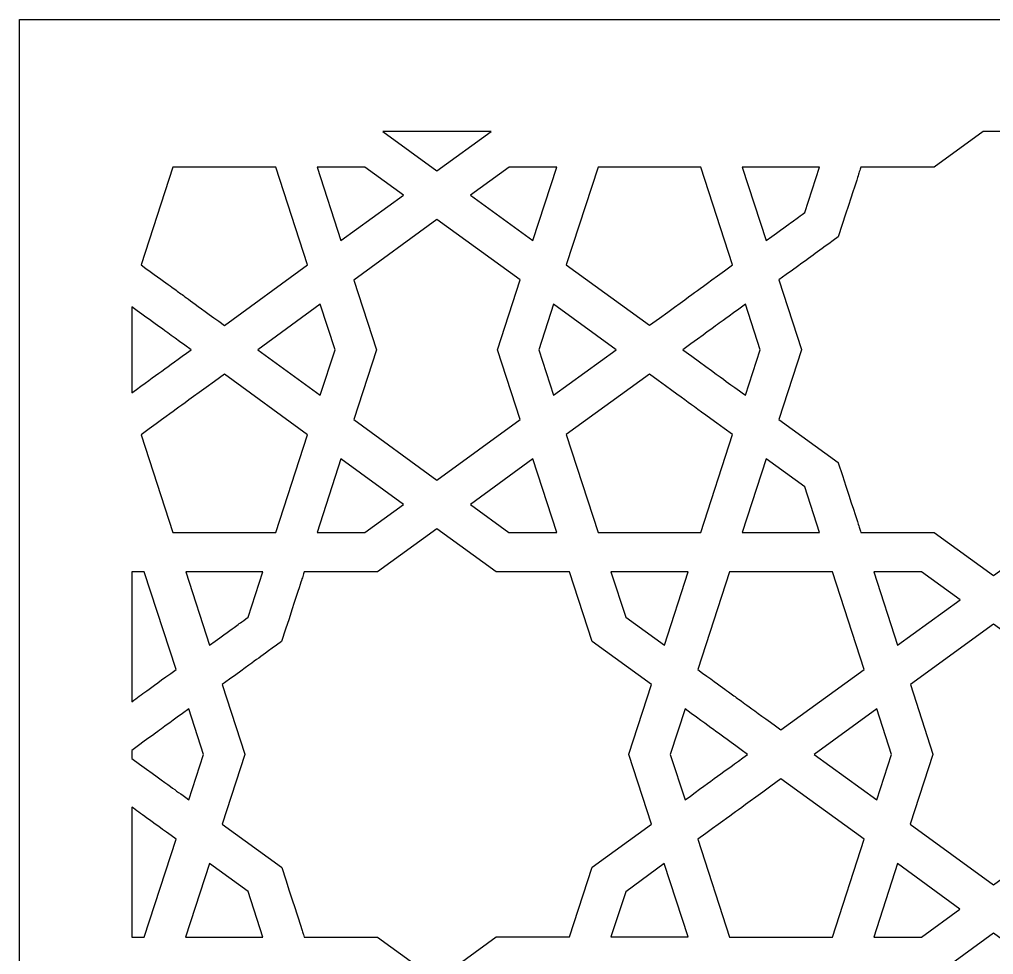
# Model space of a CAD drawing. Header units: millimetres. Extents: x -50 to 50, y -100 to 100.
# Drawn here: x -49.9 to 0.1, y 52.2 to 100.2 of the extents above; entities that cross this region are included whole.
import ezdxf

# ---------------------------------------------------------------- set-up
doc = ezdxf.new("R2010")
doc.units = ezdxf.units.MM
doc.header["$MEASUREMENT"] = 0
doc.layers.add('layer 1', color=7, linetype='Continuous')

msp = doc.modelspace()

# ---------------------------------------------------------------- linework, layer by layer
at = {"layer": 'layer 1', "color": 250}
for points, knots in [([(50.0821, 100.1536), (50.0821, 100.1536), (-49.9181, 100.1536), (-49.9181, 100.1536), (-49.9181, 100.1536), (-49.9181, 100.1536), (-49.9181, -99.8361), (-49.9181, -99.8361), (-49.9181, -99.8361), (-49.9181, -99.8361), (50.0821, -99.8361), (50.0821, -99.8361), (50.0821, -99.8361), (50.0821, -99.8361), (50.0821, 100.1536), (50.0821, 100.1536)], [0, 0, 0, 0, 0.2, 0.2, 0.2, 0.2, 0.4, 0.4, 0.4, 0.4, 0.6, 0.6, 0.6, 0.6, 1, 1, 1, 1]), ([(-25.7094, 94.4041), (-25.7094, 94.4041), (-28.4908, 92.3826), (-28.4908, 92.3826), (-28.4908, 92.3826), (-28.4908, 92.3826), (-31.2724, 94.4041), (-31.2724, 94.4041), (-31.2724, 94.4041), (-31.2724, 94.4041), (-25.7094, 94.4041), (-25.7094, 94.4041)], [0, 0, 0, 0, 0.25, 0.25, 0.25, 0.25, 0.5, 0.5, 0.5, 0.5, 1, 1, 1, 1]), ([(0.6064, 94.4041), (0.6064, 94.4041), (3.1256, 92.5731), (3.1256, 92.5731), (3.1256, 92.5731), (3.5966, 92.5731), (6.4181, 92.5731), (6.8894, 92.5731), (6.8894, 92.5731), (6.8894, 92.5731), (8.0585, 88.9939), (8.0585, 88.9939), (8.0585, 88.9939), (8.0585, 88.9939), (11.1002, 86.7833), (11.1002, 86.7833), (11.1002, 86.7833), (11.1002, 86.7833), (9.9371, 83.2065), (9.9371, 83.2065), (9.9371, 83.2065), (9.9371, 83.2065), (9.9381, 83.2037), (9.9381, 83.2037), (9.9381, 83.2037), (9.9381, 83.2037), (9.9371, 83.2009), (9.9371, 83.2009), (9.9371, 83.2009), (9.9371, 83.2009), (9.9378, 83.1981), (9.9378, 83.1981), (9.9378, 83.1981), (9.9378, 83.1981), (9.9371, 83.1952), (9.9371, 83.1952), (9.9371, 83.1952), (9.9371, 83.1952), (11.0991, 79.617), (11.0991, 79.617), (11.0991, 79.617), (11.0991, 79.617), (8.0571, 77.4065), (8.0571, 77.4065), (8.0571, 77.4065), (8.0571, 77.4065), (6.8908, 73.8315), (6.8908, 73.8315), (6.8908, 73.8315), (6.4184, 73.8315), (3.5955, 73.8315), (3.127, 73.8315), (3.127, 73.8315), (3.127, 73.8315), (0.0804, 71.6174), (0.0804, 71.6174), (0.0804, 71.6174), (0.0804, 71.6174), (-2.963, 73.8293), (-2.963, 73.8293), (-2.963, 73.8293), (-3.4339, 73.8293), (-6.2554, 73.8293), (-6.7268, 73.8293), (-6.7268, 73.8293), (-6.8619, 74.2435), (-6.6848, 73.6988), (-7.8874, 77.4016), (-7.8874, 77.4016), (-7.8874, 77.4016), (-7.8952, 77.4072), (-7.8952, 77.4072), (-7.8952, 77.4072), (-7.8952, 77.4072), (-7.8955, 77.4086), (-7.8955, 77.4086), (-7.8955, 77.4086), (-7.8955, 77.4086), (-10.9372, 79.6191), (-10.9372, 79.6191), (-10.9372, 79.6191), (-10.9372, 79.6191), (-9.7726, 83.197), (-9.7726, 83.197), (-9.7726, 83.197), (-9.7726, 83.197), (-9.7744, 83.2027), (-9.7744, 83.2027), (-9.7744, 83.2027), (-9.7744, 83.2027), (-9.7726, 83.2083), (-9.7726, 83.2083), (-9.7726, 83.2083), (-9.7726, 83.2083), (-10.9358, 86.7855), (-10.9358, 86.7855), (-10.9358, 86.7855), (-8.763, 88.3648), (-9.4312, 87.8798), (-7.8892, 88.997), (-7.8892, 88.997), (-6.7201, 92.5978), (-6.9201, 91.9826), (-6.7278, 92.5714), (-6.7278, 92.5714), (-6.2558, 92.5714), (-3.4329, 92.5714), (-2.9644, 92.5714), (-2.9644, 92.5714), (-2.9644, 92.5714), (-0.4424, 94.4041), (-0.4424, 94.4041), (-0.4424, 94.4041), (-0.4424, 94.4041), (0.6064, 94.4041), (0.6064, 94.4041)], [0, 0, 0, 0, 0.0333333, 0.0333333, 0.0333333, 0.0333333, 0.0666667, 0.0666667, 0.0666667, 0.0666667, 0.1, 0.1, 0.1, 0.1, 0.1333333, 0.1333333, 0.1333333, 0.1333333, 0.1666667, 0.1666667, 0.1666667, 0.1666667, 0.2, 0.2, 0.2, 0.2, 0.2333333, 0.2333333, 0.2333333, 0.2333333, 0.2666667, 0.2666667, 0.2666667, 0.2666667, 0.3, 0.3, 0.3, 0.3, 0.3333333, 0.3333333, 0.3333333, 0.3333333, 0.3666667, 0.3666667, 0.3666667, 0.3666667, 0.4, 0.4, 0.4, 0.4, 0.4333333, 0.4333333, 0.4333333, 0.4333333, 0.4666667, 0.4666667, 0.4666667, 0.4666667, 0.5, 0.5, 0.5, 0.5, 0.5333333, 0.5333333, 0.5333333, 0.5333333, 0.5666667, 0.5666667, 0.5666667, 0.5666667, 0.6, 0.6, 0.6, 0.6, 0.6333333, 0.6333333, 0.6333333, 0.6333333, 0.6666667, 0.6666667, 0.6666667, 0.6666667, 0.7, 0.7, 0.7, 0.7, 0.7333333, 0.7333333, 0.7333333, 0.7333333, 0.7666667, 0.7666667, 0.7666667, 0.7666667, 0.8, 0.8, 0.8, 0.8, 0.8333333, 0.8333333, 0.8333333, 0.8333333, 0.8666667, 0.8666667, 0.8666667, 0.8666667, 0.9, 0.9, 0.9, 0.9, 0.9333333, 0.9333333, 0.9333333, 0.9333333, 1, 1, 1, 1]), ([(-42.0409, 92.5735), (-42.0409, 92.5735), (-36.7604, 92.5735), (-36.7604, 92.5735), (-36.7604, 92.5735), (-36.7604, 92.5735), (-35.1313, 87.5566), (-35.1313, 87.5566), (-35.1313, 87.5566), (-35.1313, 87.5566), (-39.3995, 84.4547), (-39.3995, 84.4547), (-39.3995, 84.4547), (-42.596, 86.7752), (-40.909, 85.55), (-43.6702, 87.5566), (-43.6702, 87.5566), (-43.6702, 87.5566), (-42.0409, 92.5735), (-42.0409, 92.5735)], [0, 0, 0, 0, 0.1666667, 0.1666667, 0.1666667, 0.1666667, 0.3333333, 0.3333333, 0.3333333, 0.3333333, 0.5, 0.5, 0.5, 0.5, 0.6666667, 0.6666667, 0.6666667, 0.6666667, 1, 1, 1, 1]), ([(-33.4149, 88.8041), (-33.4149, 88.8041), (-34.6391, 92.5735), (-34.6391, 92.5735), (-34.6391, 92.5735), (-34.6391, 92.5735), (-32.1896, 92.5735), (-32.1896, 92.5735), (-32.1896, 92.5735), (-32.1896, 92.5735), (-30.2091, 91.1338), (-30.2091, 91.1338), (-30.2091, 91.1338), (-30.2091, 91.1338), (-33.4149, 88.8041), (-33.4149, 88.8041)], [0, 0, 0, 0, 0.2, 0.2, 0.2, 0.2, 0.4, 0.4, 0.4, 0.4, 0.6, 0.6, 0.6, 0.6, 1, 1, 1, 1]), ([(-22.3395, 92.5753), (-22.3395, 92.5753), (-23.5636, 88.8062), (-23.5636, 88.8062), (-23.5636, 88.8062), (-23.5636, 88.8062), (-26.7696, 91.1359), (-26.7696, 91.1359), (-26.7696, 91.1359), (-26.7696, 91.1359), (-24.789, 92.5753), (-24.789, 92.5753), (-24.789, 92.5753), (-24.4841, 92.5753), (-22.6515, 92.5753), (-22.3395, 92.5753)], [0, 0, 0, 0, 0.2, 0.2, 0.2, 0.2, 0.4, 0.4, 0.4, 0.4, 0.6, 0.6, 0.6, 0.6, 1, 1, 1, 1]), ([(-17.5791, 84.4568), (-17.5791, 84.4568), (-21.8474, 87.5588), (-21.8474, 87.5588), (-21.8474, 87.5588), (-21.8474, 87.5588), (-20.2183, 92.5753), (-20.2183, 92.5753), (-20.2183, 92.5753), (-20.2183, 92.5753), (-14.9379, 92.5753), (-14.9379, 92.5753), (-14.9379, 92.5753), (-14.9379, 92.5753), (-13.3085, 87.5584), (-13.3085, 87.5584), (-13.3085, 87.5584), (-15.7995, 85.7486), (-14.6001, 86.619), (-17.5791, 84.4568)], [0, 0, 0, 0, 0.1666667, 0.1666667, 0.1666667, 0.1666667, 0.3333333, 0.3333333, 0.3333333, 0.3333333, 0.5, 0.5, 0.5, 0.5, 0.6666667, 0.6666667, 0.6666667, 0.6666667, 1, 1, 1, 1]), ([(-12.815, 92.5714), (-12.815, 92.5714), (-8.8484, 92.5714), (-8.8484, 92.5714), (-8.8484, 92.5714), (-8.8484, 92.5714), (-9.6079, 90.2427), (-9.6079, 90.2427), (-9.6079, 90.2427), (-10.3516, 89.7022), (-9.9243, 90.0123), (-11.5916, 88.8041), (-11.5916, 88.8041), (-11.5916, 88.8041), (-12.815, 92.5714), (-12.815, 92.5714)], [0, 0, 0, 0, 0.2, 0.2, 0.2, 0.2, 0.4, 0.4, 0.4, 0.4, 0.6, 0.6, 0.6, 0.6, 1, 1, 1, 1]), ([(-24.22, 86.7855), (-24.22, 86.7855), (-25.3832, 83.2076), (-25.3832, 83.2076), (-25.3832, 83.2076), (-25.3832, 83.2076), (-25.3822, 83.2051), (-25.3822, 83.2051), (-25.3822, 83.2051), (-25.3822, 83.2051), (-25.3832, 83.2019), (-25.3832, 83.2019), (-25.3832, 83.2019), (-25.3832, 83.2019), (-25.3824, 83.1991), (-25.3824, 83.1991), (-25.3824, 83.1991), (-25.3824, 83.1991), (-25.3832, 83.1967), (-25.3832, 83.1967), (-25.3832, 83.1967), (-25.3832, 83.1967), (-24.2212, 79.6195), (-24.2212, 79.6195), (-24.2212, 79.6195), (-24.2212, 79.6195), (-28.4922, 76.5154), (-28.4922, 76.5154), (-28.4922, 76.5154), (-28.4922, 76.5154), (-32.76, 79.617), (-32.76, 79.617), (-32.76, 79.617), (-32.76, 79.617), (-31.5969, 83.1952), (-31.5969, 83.1952), (-31.5969, 83.1952), (-31.5969, 83.1952), (-31.5993, 83.2027), (-31.5993, 83.2027), (-31.5993, 83.2027), (-31.5993, 83.2027), (-31.5984, 83.2051), (-31.5984, 83.2051), (-31.5984, 83.2051), (-31.5984, 83.2051), (-32.759, 86.7833), (-32.759, 86.7833), (-32.759, 86.7833), (-32.759, 86.7833), (-28.4879, 89.8871), (-28.4879, 89.8871), (-28.4879, 89.8871), (-28.4879, 89.8871), (-24.22, 86.7855), (-24.22, 86.7855)], [0, 0, 0, 0, 0.0666667, 0.0666667, 0.0666667, 0.0666667, 0.1333333, 0.1333333, 0.1333333, 0.1333333, 0.2, 0.2, 0.2, 0.2, 0.2666667, 0.2666667, 0.2666667, 0.2666667, 0.3333333, 0.3333333, 0.3333333, 0.3333333, 0.4, 0.4, 0.4, 0.4, 0.4666667, 0.4666667, 0.4666667, 0.4666667, 0.5333333, 0.5333333, 0.5333333, 0.5333333, 0.6, 0.6, 0.6, 0.6, 0.6666667, 0.6666667, 0.6666667, 0.6666667, 0.7333333, 0.7333333, 0.7333333, 0.7333333, 0.8, 0.8, 0.8, 0.8, 0.8666667, 0.8666667, 0.8666667, 0.8666667, 1, 1, 1, 1]), ([(-37.6897, 83.1998), (-37.6897, 83.1998), (-34.4763, 85.5349), (-34.4763, 85.5349), (-34.4763, 85.5349), (-34.4763, 85.5349), (-33.7188, 83.2023), (-33.7188, 83.2023), (-33.7188, 83.2023), (-33.7188, 83.2023), (-34.4778, 80.8655), (-34.4778, 80.8655), (-34.4778, 80.8655), (-34.4778, 80.8655), (-37.6897, 83.1998), (-37.6897, 83.1998)], [0, 0, 0, 0, 0.2, 0.2, 0.2, 0.2, 0.4, 0.4, 0.4, 0.4, 0.6, 0.6, 0.6, 0.6, 1, 1, 1, 1]), ([(-19.2903, 83.203), (-19.2903, 83.203), (-22.5036, 80.8676), (-22.5036, 80.8676), (-22.5036, 80.8676), (-22.5036, 80.8676), (-23.2617, 83.2019), (-23.2617, 83.2019), (-23.2617, 83.2019), (-23.2617, 83.2019), (-22.5025, 85.5373), (-22.5025, 85.5373), (-22.5025, 85.5373), (-22.5025, 85.5373), (-19.2903, 83.203), (-19.2903, 83.203)], [0, 0, 0, 0, 0.2, 0.2, 0.2, 0.2, 0.4, 0.4, 0.4, 0.4, 0.6, 0.6, 0.6, 0.6, 1, 1, 1, 1]), ([(-15.8685, 83.2019), (-13.4101, 84.9866), (-14.6552, 84.0828), (-12.6534, 85.5373), (-12.6534, 85.5373), (-12.6534, 85.5373), (-11.8943, 83.203), (-11.8943, 83.203), (-11.8943, 83.203), (-11.8943, 83.203), (-12.6545, 80.8673), (-12.6545, 80.8673), (-12.6545, 80.8673), (-13.6207, 81.5693), (-13.239, 81.2931), (-15.8685, 83.2019)], [0, 0, 0, 0, 0.2, 0.2, 0.2, 0.2, 0.4, 0.4, 0.4, 0.4, 0.6, 0.6, 0.6, 0.6, 1, 1, 1, 1]), ([(-44.1584, 85.4139), (-42.5188, 84.2222), (-42.9497, 84.5351), (-41.1114, 83.2009), (-41.1114, 83.2009), (-42.441, 82.2357), (-42.7626, 82.0025), (-44.1584, 80.9876), (-44.1584, 80.9876), (-44.1584, 80.9876), (-44.1584, 85.4139), (-44.1584, 85.4139)], [0, 0, 0, 0, 0.25, 0.25, 0.25, 0.25, 0.5, 0.5, 0.5, 0.5, 1, 1, 1, 1]), ([(-35.1327, 78.8441), (-35.1327, 78.8441), (-36.7619, 73.8272), (-36.7619, 73.8272), (-36.7619, 73.8272), (-36.7619, 73.8272), (-42.0423, 73.8272), (-42.0423, 73.8272), (-42.0423, 73.8272), (-42.0423, 73.8272), (-43.6716, 78.8441), (-43.6716, 78.8441), (-43.6716, 78.8441), (-41.2258, 80.621), (-42.3748, 79.7871), (-39.4009, 81.9461), (-39.4009, 81.9461), (-39.4009, 81.9461), (-35.1327, 78.8441), (-35.1327, 78.8441)], [0, 0, 0, 0, 0.1666667, 0.1666667, 0.1666667, 0.1666667, 0.3333333, 0.3333333, 0.3333333, 0.3333333, 0.5, 0.5, 0.5, 0.5, 0.6666667, 0.6666667, 0.6666667, 0.6666667, 1, 1, 1, 1]), ([(-20.2195, 73.8293), (-20.2195, 73.8293), (-21.8488, 78.8458), (-21.8488, 78.8458), (-21.8488, 78.8458), (-21.8488, 78.8458), (-17.5805, 81.9478), (-17.5805, 81.9478), (-17.5805, 81.9478), (-14.9776, 80.0587), (-15.86, 80.6993), (-13.3099, 78.8458), (-13.3099, 78.8458), (-13.3099, 78.8458), (-14.9393, 73.8293), (-14.9393, 73.8293), (-14.9393, 73.8293), (-14.9393, 73.8293), (-20.2195, 73.8293), (-20.2195, 73.8293)], [0, 0, 0, 0, 0.1666667, 0.1666667, 0.1666667, 0.1666667, 0.3333333, 0.3333333, 0.3333333, 0.3333333, 0.5, 0.5, 0.5, 0.5, 0.6666667, 0.6666667, 0.6666667, 0.6666667, 1, 1, 1, 1]), ([(-33.4163, 77.5967), (-33.4163, 77.5967), (-30.2104, 75.2666), (-30.2104, 75.2666), (-30.2104, 75.2666), (-30.2104, 75.2666), (-32.191, 73.8272), (-32.191, 73.8272), (-32.191, 73.8272), (-32.191, 73.8272), (-34.6404, 73.8272), (-34.6404, 73.8272), (-34.6404, 73.8272), (-34.6404, 73.8272), (-33.4163, 77.5967), (-33.4163, 77.5967)], [0, 0, 0, 0, 0.2, 0.2, 0.2, 0.2, 0.4, 0.4, 0.4, 0.4, 0.6, 0.6, 0.6, 0.6, 1, 1, 1, 1]), ([(-22.341, 73.8293), (-22.6525, 73.8293), (-24.484, 73.8293), (-24.7905, 73.8293), (-24.7905, 73.8293), (-24.7905, 73.8293), (-26.771, 75.2687), (-26.771, 75.2687), (-26.771, 75.2687), (-26.771, 75.2687), (-23.565, 77.5988), (-23.565, 77.5988), (-23.565, 77.5988), (-23.565, 77.5988), (-22.341, 73.8293), (-22.341, 73.8293)], [0, 0, 0, 0, 0.2, 0.2, 0.2, 0.2, 0.4, 0.4, 0.4, 0.4, 0.6, 0.6, 0.6, 0.6, 1, 1, 1, 1]), ([(-12.8178, 73.8293), (-12.8178, 73.8293), (-11.5933, 77.5998), (-11.5933, 77.5998), (-11.5933, 77.5998), (-11.5933, 77.5998), (-9.6086, 76.1598), (-9.6086, 76.1598), (-9.6086, 76.1598), (-9.6086, 76.1598), (-8.8473, 73.8293), (-8.8473, 73.8293), (-8.8473, 73.8293), (-8.8473, 73.8293), (-12.8178, 73.8293), (-12.8178, 73.8293)], [0, 0, 0, 0, 0.2, 0.2, 0.2, 0.2, 0.4, 0.4, 0.4, 0.4, 0.6, 0.6, 0.6, 0.6, 1, 1, 1, 1]), ([(-38.3458, 62.4374), (-38.3458, 62.4374), (-38.344, 62.4427), (-38.344, 62.4427), (-38.344, 62.4427), (-38.344, 62.4427), (-39.5074, 66.0203), (-39.5074, 66.0203), (-39.5074, 66.0203), (-37.3344, 67.5996), (-38.0026, 67.1146), (-36.4604, 68.2318), (-36.4604, 68.2318), (-35.2914, 71.8326), (-35.4914, 71.2174), (-35.2993, 71.8062), (-35.2993, 71.8062), (-34.8272, 71.8062), (-32.0042, 71.8062), (-31.5359, 71.8062), (-31.5359, 71.8062), (-31.5359, 71.8062), (-28.4894, 74.0198), (-28.4894, 74.0198), (-28.4894, 74.0198), (-28.4894, 74.0198), (-25.4457, 71.8079), (-25.4457, 71.8079), (-25.4457, 71.8079), (-24.9746, 71.8079), (-22.1532, 71.8079), (-21.6819, 71.8079), (-21.6819, 71.8079), (-21.6819, 71.8079), (-20.5129, 68.2286), (-20.5129, 68.2286), (-20.5129, 68.2286), (-20.5129, 68.2286), (-17.4713, 66.0181), (-17.4713, 66.0181), (-17.4713, 66.0181), (-17.4713, 66.0181), (-18.6344, 62.441), (-18.6344, 62.441), (-18.6344, 62.441), (-18.6344, 62.441), (-18.6335, 62.4382), (-18.6335, 62.4382), (-18.6335, 62.4382), (-18.6335, 62.4382), (-18.6344, 62.4353), (-18.6344, 62.4353), (-18.6344, 62.4353), (-18.6344, 62.4353), (-18.6335, 62.4325), (-18.6335, 62.4325), (-18.6335, 62.4325), (-18.6335, 62.4325), (-18.6344, 62.43), (-18.6344, 62.43), (-18.6344, 62.43), (-18.6344, 62.43), (-17.4724, 58.8518), (-17.4724, 58.8518), (-17.4724, 58.8518), (-17.4724, 58.8518), (-20.5144, 56.641), (-20.5144, 56.641), (-20.5144, 56.641), (-20.5144, 56.641), (-21.6807, 53.0663), (-21.6807, 53.0663), (-21.6807, 53.0663), (-22.1529, 53.0663), (-24.976, 53.0663), (-25.4444, 53.0663), (-25.4444, 53.0663), (-25.4444, 53.0663), (-28.4908, 50.8522), (-28.4908, 50.8522), (-28.4908, 50.8522), (-28.4908, 50.8522), (-31.5345, 53.0641), (-31.5345, 53.0641), (-31.5345, 53.0641), (-32.0055, 53.0641), (-34.8269, 53.0641), (-35.2982, 53.0641), (-35.2982, 53.0641), (-35.4341, 53.4804), (-35.2564, 52.934), (-36.459, 56.6364), (-36.459, 56.6364), (-36.459, 56.6364), (-36.4666, 56.642), (-36.4666, 56.642), (-36.4666, 56.642), (-36.4666, 56.642), (-36.4672, 56.6434), (-36.4672, 56.6434), (-36.4672, 56.6434), (-36.4672, 56.6434), (-39.5085, 58.8536), (-39.5085, 58.8536), (-39.5085, 58.8536), (-39.5085, 58.8536), (-38.344, 62.4318), (-38.344, 62.4318), (-38.344, 62.4318), (-38.344, 62.4318), (-38.3458, 62.4374), (-38.3458, 62.4374)], [0, 0, 0, 0, 0.0344828, 0.0344828, 0.0344828, 0.0344828, 0.0689655, 0.0689655, 0.0689655, 0.0689655, 0.1034483, 0.1034483, 0.1034483, 0.1034483, 0.137931, 0.137931, 0.137931, 0.137931, 0.1724138, 0.1724138, 0.1724138, 0.1724138, 0.2068966, 0.2068966, 0.2068966, 0.2068966, 0.2413793, 0.2413793, 0.2413793, 0.2413793, 0.2758621, 0.2758621, 0.2758621, 0.2758621, 0.3103448, 0.3103448, 0.3103448, 0.3103448, 0.3448276, 0.3448276, 0.3448276, 0.3448276, 0.3793103, 0.3793103, 0.3793103, 0.3793103, 0.4137931, 0.4137931, 0.4137931, 0.4137931, 0.4482759, 0.4482759, 0.4482759, 0.4482759, 0.4827586, 0.4827586, 0.4827586, 0.4827586, 0.5172414, 0.5172414, 0.5172414, 0.5172414, 0.5517241, 0.5517241, 0.5517241, 0.5517241, 0.5862069, 0.5862069, 0.5862069, 0.5862069, 0.6206897, 0.6206897, 0.6206897, 0.6206897, 0.6551724, 0.6551724, 0.6551724, 0.6551724, 0.6896552, 0.6896552, 0.6896552, 0.6896552, 0.7241379, 0.7241379, 0.7241379, 0.7241379, 0.7586207, 0.7586207, 0.7586207, 0.7586207, 0.7931034, 0.7931034, 0.7931034, 0.7931034, 0.8275862, 0.8275862, 0.8275862, 0.8275862, 0.862069, 0.862069, 0.862069, 0.862069, 0.8965517, 0.8965517, 0.8965517, 0.8965517, 0.9310345, 0.9310345, 0.9310345, 0.9310345, 1, 1, 1, 1]), ([(-44.1584, 71.81), (-44.1584, 71.81), (-43.5093, 71.81), (-43.5093, 71.81), (-43.5093, 71.81), (-43.5093, 71.81), (-41.8799, 66.7932), (-41.8799, 66.7932), (-41.8799, 66.7932), (-43.4464, 65.6551), (-43.554, 65.5765), (-44.1584, 65.1376), (-44.1584, 65.1376), (-44.1584, 65.1376), (-44.1584, 71.81), (-44.1584, 71.81)], [0, 0, 0, 0, 0.2, 0.2, 0.2, 0.2, 0.4, 0.4, 0.4, 0.4, 0.6, 0.6, 0.6, 0.6, 1, 1, 1, 1]), ([(-37.4198, 71.8062), (-37.4198, 71.8062), (-38.1794, 69.4775), (-38.1794, 69.4775), (-38.1794, 69.4775), (-38.9228, 68.937), (-38.4963, 69.2464), (-40.163, 68.0389), (-40.163, 68.0389), (-40.163, 68.0389), (-41.3865, 71.8062), (-41.3865, 71.8062), (-41.3865, 71.8062), (-41.3865, 71.8062), (-37.4198, 71.8062), (-37.4198, 71.8062)], [0, 0, 0, 0, 0.2, 0.2, 0.2, 0.2, 0.4, 0.4, 0.4, 0.4, 0.6, 0.6, 0.6, 0.6, 1, 1, 1, 1]), ([(-16.815, 68.0389), (-16.815, 68.0389), (-18.7995, 69.481), (-18.7995, 69.481), (-18.7995, 69.481), (-18.7995, 69.481), (-19.5593, 71.8079), (-19.5593, 71.8079), (-19.5593, 71.8079), (-19.5593, 71.8079), (-15.5908, 71.8079), (-15.5908, 71.8079), (-15.5908, 71.8079), (-15.5908, 71.8079), (-16.815, 68.0389), (-16.815, 68.0389)], [0, 0, 0, 0, 0.2, 0.2, 0.2, 0.2, 0.4, 0.4, 0.4, 0.4, 0.6, 0.6, 0.6, 0.6, 1, 1, 1, 1]), ([(-10.8282, 63.6895), (-14.0247, 66.0097), (-12.3377, 64.7848), (-15.0987, 66.7914), (-15.0987, 66.7914), (-15.0987, 66.7914), (-13.4694, 71.8079), (-13.4694, 71.8079), (-13.4694, 71.8079), (-13.4694, 71.8079), (-8.189, 71.8079), (-8.189, 71.8079), (-8.189, 71.8079), (-8.189, 71.8079), (-6.5599, 66.7914), (-6.5599, 66.7914), (-6.5599, 66.7914), (-6.5599, 66.7914), (-10.8282, 63.6895), (-10.8282, 63.6895)], [0, 0, 0, 0, 0.1666667, 0.1666667, 0.1666667, 0.1666667, 0.3333333, 0.3333333, 0.3333333, 0.3333333, 0.5, 0.5, 0.5, 0.5, 0.6666667, 0.6666667, 0.6666667, 0.6666667, 1, 1, 1, 1]), ([(-4.8436, 68.0389), (-4.8436, 68.0389), (-6.0678, 71.8079), (-6.0678, 71.8079), (-6.0678, 71.8079), (-6.0678, 71.8079), (-3.6181, 71.8079), (-3.6181, 71.8079), (-3.6181, 71.8079), (-3.6181, 71.8079), (-1.6376, 70.3686), (-1.6376, 70.3686), (-1.6376, 70.3686), (-1.6376, 70.3686), (-4.8436, 68.0389), (-4.8436, 68.0389)], [0, 0, 0, 0, 0.2, 0.2, 0.2, 0.2, 0.4, 0.4, 0.4, 0.4, 0.6, 0.6, 0.6, 0.6, 1, 1, 1, 1]), ([(4.3515, 66.0203), (4.3515, 66.0203), (3.1884, 62.4424), (3.1884, 62.4424), (3.1884, 62.4424), (3.1884, 62.4424), (3.1891, 62.4399), (3.1891, 62.4399), (3.1891, 62.4399), (3.1891, 62.4399), (3.1881, 62.4367), (3.1881, 62.4367), (3.1881, 62.4367), (3.1881, 62.4367), (3.1891, 62.4339), (3.1891, 62.4339), (3.1891, 62.4339), (3.1891, 62.4339), (3.1884, 62.4314), (3.1884, 62.4314), (3.1884, 62.4314), (3.1884, 62.4314), (4.3501, 58.8539), (4.3501, 58.8539), (4.3501, 58.8539), (4.3501, 58.8539), (0.0794, 55.7502), (0.0794, 55.7502), (0.0794, 55.7502), (0.0794, 55.7502), (-4.1885, 58.8518), (-4.1885, 58.8518), (-4.1885, 58.8518), (-4.1885, 58.8518), (-3.0254, 62.4297), (-3.0254, 62.4297), (-3.0254, 62.4297), (-3.0254, 62.4297), (-3.0279, 62.4371), (-3.0279, 62.4371), (-3.0279, 62.4371), (-3.0279, 62.4371), (-3.0268, 62.4399), (-3.0268, 62.4399), (-3.0268, 62.4399), (-3.0268, 62.4399), (-4.1875, 66.0181), (-4.1875, 66.0181), (-4.1875, 66.0181), (-4.1875, 66.0181), (0.0836, 69.1219), (0.0836, 69.1219), (0.0836, 69.1219), (0.0836, 69.1219), (4.3515, 66.0203), (4.3515, 66.0203)], [0, 0, 0, 0, 0.0666667, 0.0666667, 0.0666667, 0.0666667, 0.1333333, 0.1333333, 0.1333333, 0.1333333, 0.2, 0.2, 0.2, 0.2, 0.2666667, 0.2666667, 0.2666667, 0.2666667, 0.3333333, 0.3333333, 0.3333333, 0.3333333, 0.4, 0.4, 0.4, 0.4, 0.4666667, 0.4666667, 0.4666667, 0.4666667, 0.5333333, 0.5333333, 0.5333333, 0.5333333, 0.6, 0.6, 0.6, 0.6, 0.6666667, 0.6666667, 0.6666667, 0.6666667, 0.7333333, 0.7333333, 0.7333333, 0.7333333, 0.8, 0.8, 0.8, 0.8, 0.8666667, 0.8666667, 0.8666667, 0.8666667, 1, 1, 1, 1]), ([(-44.1584, 62.641), (-42.0802, 64.1498), (-43.1446, 63.3769), (-41.2248, 64.7721), (-41.2248, 64.7721), (-41.2248, 64.7721), (-40.4658, 62.4378), (-40.4658, 62.4378), (-40.4658, 62.4378), (-40.4658, 62.4378), (-41.2259, 60.1021), (-41.2259, 60.1021), (-41.2259, 60.1021), (-42.1561, 60.7776), (-41.8385, 60.548), (-44.1584, 62.2321), (-44.1584, 62.2321), (-44.1584, 62.2321), (-44.1584, 62.641), (-44.1584, 62.641)], [0, 0, 0, 0, 0.1666667, 0.1666667, 0.1666667, 0.1666667, 0.3333333, 0.3333333, 0.3333333, 0.3333333, 0.5, 0.5, 0.5, 0.5, 0.6666667, 0.6666667, 0.6666667, 0.6666667, 1, 1, 1, 1]), ([(-15.7547, 60.1003), (-15.7547, 60.1003), (-16.513, 62.4353), (-16.513, 62.4353), (-16.513, 62.4353), (-16.513, 62.4353), (-15.7539, 64.77), (-15.7539, 64.77), (-15.7539, 64.77), (-13.9167, 63.4347), (-14.4381, 63.8133), (-12.5402, 62.4357), (-12.5402, 62.4357), (-13.9224, 61.4324), (-14.2116, 61.2221), (-15.7547, 60.1003)], [0, 0, 0, 0, 0.2, 0.2, 0.2, 0.2, 0.4, 0.4, 0.4, 0.4, 0.6, 0.6, 0.6, 0.6, 1, 1, 1, 1]), ([(-5.9051, 64.7697), (-5.9051, 64.7697), (-5.1474, 62.4371), (-5.1474, 62.4371), (-5.1474, 62.4371), (-5.1474, 62.4371), (-5.9066, 60.1003), (-5.9066, 60.1003), (-5.9066, 60.1003), (-5.9066, 60.1003), (-9.1182, 62.4346), (-9.1182, 62.4346), (-9.1182, 62.4346), (-9.1182, 62.4346), (-5.9051, 64.7697), (-5.9051, 64.7697)], [0, 0, 0, 0, 0.2, 0.2, 0.2, 0.2, 0.4, 0.4, 0.4, 0.4, 0.6, 0.6, 0.6, 0.6, 1, 1, 1, 1]), ([(-8.1904, 53.062), (-8.1904, 53.062), (-13.4708, 53.062), (-13.4708, 53.062), (-13.4708, 53.062), (-13.4708, 53.062), (-15.1001, 58.0785), (-15.1001, 58.0785), (-15.1001, 58.0785), (-12.6545, 59.8558), (-13.8035, 59.0219), (-10.8296, 61.1805), (-10.8296, 61.1805), (-10.8296, 61.1805), (-6.5613, 58.0785), (-6.5613, 58.0785), (-6.5613, 58.0785), (-6.5613, 58.0785), (-8.1904, 53.062), (-8.1904, 53.062)], [0, 0, 0, 0, 0.1666667, 0.1666667, 0.1666667, 0.1666667, 0.3333333, 0.3333333, 0.3333333, 0.3333333, 0.5, 0.5, 0.5, 0.5, 0.6666667, 0.6666667, 0.6666667, 0.6666667, 1, 1, 1, 1]), ([(-44.1584, 59.7355), (-43.6645, 59.3767), (-43.3164, 59.1238), (-41.8815, 58.0806), (-41.8815, 58.0806), (-41.8815, 58.0806), (-43.5107, 53.0641), (-43.5107, 53.0641), (-43.5107, 53.0641), (-43.5107, 53.0641), (-44.1584, 53.0641), (-44.1584, 53.0641), (-44.1584, 53.0641), (-44.1584, 53.0641), (-44.1584, 59.7355), (-44.1584, 59.7355)], [0, 0, 0, 0, 0.2, 0.2, 0.2, 0.2, 0.4, 0.4, 0.4, 0.4, 0.6, 0.6, 0.6, 0.6, 1, 1, 1, 1]), ([(-38.1799, 55.3946), (-38.1799, 55.3946), (-37.419, 53.0641), (-37.419, 53.0641), (-37.419, 53.0641), (-37.419, 53.0641), (-41.3892, 53.0641), (-41.3892, 53.0641), (-41.3892, 53.0641), (-41.3892, 53.0641), (-40.1647, 56.8346), (-40.1647, 56.8346), (-40.1647, 56.8346), (-40.1647, 56.8346), (-38.1799, 55.3946), (-38.1799, 55.3946)], [0, 0, 0, 0, 0.2, 0.2, 0.2, 0.2, 0.4, 0.4, 0.4, 0.4, 0.6, 0.6, 0.6, 0.6, 1, 1, 1, 1]), ([(-19.5585, 53.0663), (-19.5585, 53.0663), (-18.8007, 55.3893), (-18.8007, 55.3893), (-18.8007, 55.3893), (-18.8007, 55.3893), (-16.8163, 56.8315), (-16.8163, 56.8315), (-16.8163, 56.8315), (-16.8163, 56.8315), (-15.5936, 53.0663), (-15.5936, 53.0663), (-15.5936, 53.0663), (-15.5936, 53.0663), (-19.5585, 53.0663), (-19.5585, 53.0663)], [0, 0, 0, 0, 0.2, 0.2, 0.2, 0.2, 0.4, 0.4, 0.4, 0.4, 0.6, 0.6, 0.6, 0.6, 1, 1, 1, 1]), ([(-6.0692, 53.062), (-6.0692, 53.062), (-4.845, 56.8315), (-4.845, 56.8315), (-4.845, 56.8315), (-4.845, 56.8315), (-1.639, 54.5014), (-1.639, 54.5014), (-1.639, 54.5014), (-1.639, 54.5014), (-3.6195, 53.062), (-3.6195, 53.062), (-3.6195, 53.062), (-3.6195, 53.062), (-6.0692, 53.062), (-6.0692, 53.062)], [0, 0, 0, 0, 0.2, 0.2, 0.2, 0.2, 0.4, 0.4, 0.4, 0.4, 0.6, 0.6, 0.6, 0.6, 1, 1, 1, 1]), ([(-2.9644, 51.0406), (-2.9644, 51.0406), (0.0819, 53.2546), (0.0819, 53.2546), (0.0819, 53.2546), (0.0819, 53.2546), (3.1256, 51.0427), (3.1256, 51.0427), (3.1256, 51.0427), (3.5966, 51.0427), (6.4181, 51.0427), (6.8894, 51.0427), (6.8894, 51.0427), (6.8894, 51.0427), (8.0585, 47.4634), (8.0585, 47.4634), (8.0585, 47.4634), (8.0585, 47.4634), (11.1002, 45.2529), (11.1002, 45.2529), (11.1002, 45.2529), (11.1002, 45.2529), (9.9371, 41.6758), (9.9371, 41.6758), (9.9371, 41.6758), (9.9371, 41.6758), (9.9381, 41.6729), (9.9381, 41.6729), (9.9381, 41.6729), (9.9381, 41.6729), (9.9371, 41.6701), (9.9371, 41.6701), (9.9371, 41.6701), (9.9371, 41.6701), (9.9378, 41.6673), (9.9378, 41.6673), (9.9378, 41.6673), (9.9378, 41.6673), (9.9371, 41.6648), (9.9371, 41.6648), (9.9371, 41.6648), (9.9371, 41.6648), (11.0991, 38.0866), (11.0991, 38.0866), (11.0991, 38.0866), (11.0991, 38.0866), (8.0571, 35.8757), (8.0571, 35.8757), (8.0571, 35.8757), (8.0571, 35.8757), (6.8908, 32.3011), (6.8908, 32.3011), (6.8908, 32.3011), (6.4184, 32.3011), (3.5955, 32.3011), (3.127, 32.3011), (3.127, 32.3011), (3.127, 32.3011), (0.0804, 30.0867), (0.0804, 30.0867), (0.0804, 30.0867), (0.0804, 30.0867), (-2.963, 32.2989), (-2.963, 32.2989), (-2.963, 32.2989), (-3.4339, 32.2989), (-6.2554, 32.2989), (-6.7268, 32.2989), (-6.7268, 32.2989), (-6.8619, 32.7127), (-6.6848, 32.1684), (-7.8874, 35.8712), (-7.8874, 35.8712), (-7.8874, 35.8712), (-7.8952, 35.8765), (-7.8952, 35.8765), (-7.8952, 35.8765), (-7.8952, 35.8765), (-7.8955, 35.8779), (-7.8955, 35.8779), (-7.8955, 35.8779), (-7.8955, 35.8779), (-10.9372, 38.0884), (-10.9372, 38.0884), (-10.9372, 38.0884), (-10.9372, 38.0884), (-9.7726, 41.6666), (-9.7726, 41.6666), (-9.7726, 41.6666), (-9.7726, 41.6666), (-9.7744, 41.6719), (-9.7744, 41.6719), (-9.7744, 41.6719), (-9.7744, 41.6719), (-9.7726, 41.6775), (-9.7726, 41.6775), (-9.7726, 41.6775), (-9.7726, 41.6775), (-10.9358, 45.2551), (-10.9358, 45.2551), (-10.9358, 45.2551), (-8.77, 46.8291), (-9.4611, 46.3275), (-7.8892, 47.4666), (-7.8892, 47.4666), (-6.7211, 51.0642), (-6.9208, 50.4494), (-6.7278, 51.0406), (-6.7278, 51.0406), (-6.2558, 51.0406), (-3.4329, 51.0406), (-2.9644, 51.0406)], [0, 0, 0, 0, 0.0344828, 0.0344828, 0.0344828, 0.0344828, 0.0689655, 0.0689655, 0.0689655, 0.0689655, 0.1034483, 0.1034483, 0.1034483, 0.1034483, 0.137931, 0.137931, 0.137931, 0.137931, 0.1724138, 0.1724138, 0.1724138, 0.1724138, 0.2068966, 0.2068966, 0.2068966, 0.2068966, 0.2413793, 0.2413793, 0.2413793, 0.2413793, 0.2758621, 0.2758621, 0.2758621, 0.2758621, 0.3103448, 0.3103448, 0.3103448, 0.3103448, 0.3448276, 0.3448276, 0.3448276, 0.3448276, 0.3793103, 0.3793103, 0.3793103, 0.3793103, 0.4137931, 0.4137931, 0.4137931, 0.4137931, 0.4482759, 0.4482759, 0.4482759, 0.4482759, 0.4827586, 0.4827586, 0.4827586, 0.4827586, 0.5172414, 0.5172414, 0.5172414, 0.5172414, 0.5517241, 0.5517241, 0.5517241, 0.5517241, 0.5862069, 0.5862069, 0.5862069, 0.5862069, 0.6206897, 0.6206897, 0.6206897, 0.6206897, 0.6551724, 0.6551724, 0.6551724, 0.6551724, 0.6896552, 0.6896552, 0.6896552, 0.6896552, 0.7241379, 0.7241379, 0.7241379, 0.7241379, 0.7586207, 0.7586207, 0.7586207, 0.7586207, 0.7931034, 0.7931034, 0.7931034, 0.7931034, 0.8275862, 0.8275862, 0.8275862, 0.8275862, 0.862069, 0.862069, 0.862069, 0.862069, 0.8965517, 0.8965517, 0.8965517, 0.8965517, 0.9310345, 0.9310345, 0.9310345, 0.9310345, 1, 1, 1, 1])]:
    msp.add_open_spline(points, degree=3, knots=knots, dxfattribs=at)

doc.saveas('drawing.dxf')
